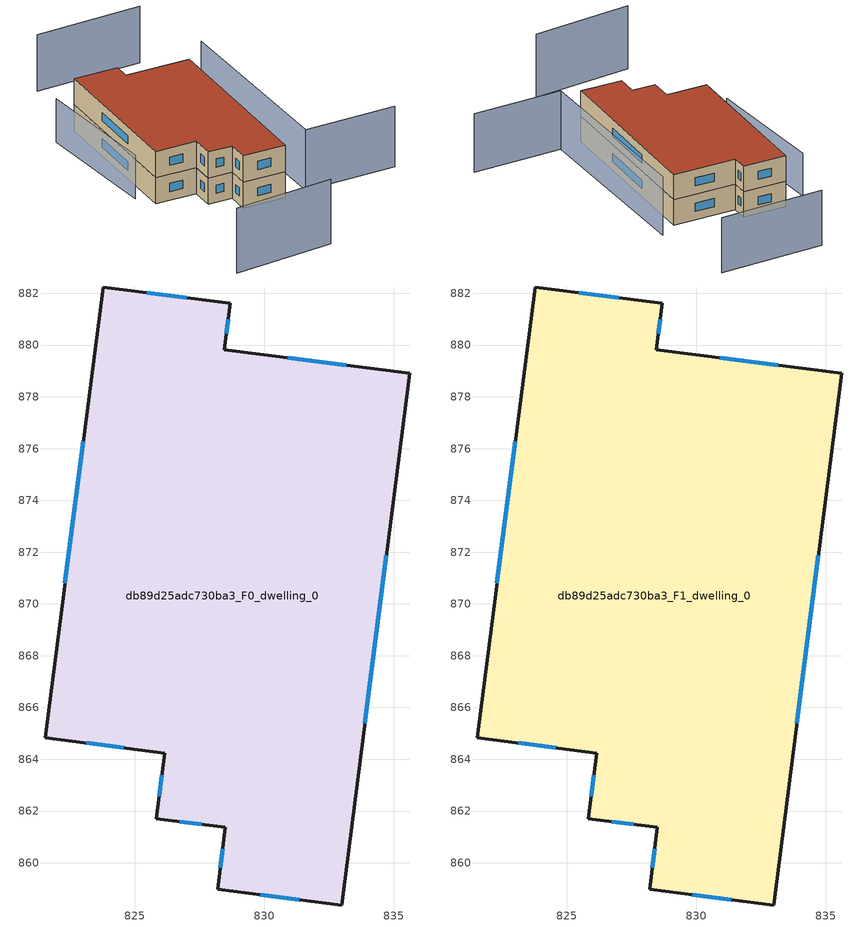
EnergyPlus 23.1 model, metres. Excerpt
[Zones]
db89d25adc730ba3_F0_dwelling_0
 floor ground (EU_floor_Construction): 835.63,878.91 832.99,858.37 828.2,858.99 828.51,861.37 825.83,861.71 826.15,864.24 821.54,864.83 823.78,882.24 828.69,881.61 828.46,879.83 z0
 wall outside (EU_wall_Construction): 821.54,864.83 826.15,864.24 825.83,861.71 828.51,861.37 828.2,858.99 832.99,858.37 835.63,878.91 828.46,879.83 828.69,881.61 823.78,882.24 821.54,864.83 z0:3
 window (EU_Window_Construction): 823.12,864.63 824.57,864.44 / 823.01,876.28 822.31,870.79 / 827.01,881.83 825.46,882.03 / 828.54,880.44 828.61,881 / 833.18,879.22 830.91,879.51 / 833.9,865.4 834.73,871.88 / 829.84,858.77 831.35,858.58 / 828.4,860.55 828.31,859.8 / 826.75,861.59 827.59,861.48 / 826.04,863.37 825.94,862.58 z1.03:1.97
db89d25adc730ba3_F1_dwelling_0
 floor to db89d25adc730ba3_F0_dwelling_0 (EU_floor_Construction): 835.63,878.91 832.99,858.37 828.2,858.99 828.51,861.37 825.83,861.71 826.15,864.24 821.54,864.83 823.78,882.24 828.69,881.61 828.46,879.83 z3
 wall outside (EU_wall_Construction): 821.54,864.83 826.15,864.24 825.83,861.71 828.51,861.37 828.2,858.99 832.99,858.37 835.63,878.91 828.46,879.83 828.69,881.61 823.78,882.24 821.54,864.83 z3:6
 window (EU_Window_Construction): 823.12,864.63 824.57,864.44 / 823.01,876.28 822.31,870.79 / 827.01,881.83 825.46,882.03 / 828.54,880.44 828.61,881 / 833.18,879.22 830.91,879.51 / 833.9,865.4 834.73,871.88 / 829.84,858.77 831.35,858.58 / 828.4,860.55 828.31,859.8 / 826.75,861.59 827.59,861.48 / 826.04,863.37 825.94,862.58 z4.03:4.97
 roof outside (EU_roof_Construction): 832.99,858.37 835.63,878.91 828.46,879.83 828.69,881.61 823.78,882.24 821.54,864.83 826.15,864.24 825.83,861.71 828.51,861.37 828.2,858.99 z6
shading: 819.75,848.12 831.07,847.72 z0:7.4; 845.82,857.43 835.61,858.49 / 835.61,858.49 837.83,879.98 z0:6.9; 820.95,881.34 820.48,866.95 z0:5; 837.58,890.29 825.62,891.31 z0:6.5
[Building]
EU S2 Campaign: North Axis=0; Terrain=City; Solar Distribution=FullExterior
[Site:Location]
Cape.Town.Intl.AP: Latitude=-33.965; Longitude=18.602; Time Zone=2; Elevation=46
[SizingPeriod:WeatherFileDays]
AnnualSizingPeriod: Begin Month=1; Begin Day of Month=1; End Month=12; End Day of Month=31; Day of Week for Start Day=Monday; Use Weather File Daylight Saving Period=No; Use Weather File Rain and Snow Indicators=No
[MATERIAL]
EU_InternalMass_Material: Roughness=MediumRough; Thickness=0.1; Conductivity=1; Density=1800; Specific Heat=900; Thermal Absorptance=0.9; Solar Absorptance=0.7; Visible Absorptance=0.7
[MATERIAL:NOMASS] Roughness=MediumRough; Thermal Absorptance=0.9; Solar Absorptance=0.7; Visible Absorptance=0.7
Name | Thermal Resistance
EU_wall_NoMass | 0.493876
EU_roof_NoMass | 0.449382
EU_floor_NoMass | 1.25
[WINDOWMATERIAL:SIMPLEGLAZINGSYSTEM]
EU_Window_SimpleGlazing: UFactor=4.4; Solar Heat Gain Coefficient=0.85; Visible Transmittance=0.85
[CONSTRUCTION]
EU_wall_Construction: EU_wall_NoMass
EU_roof_Construction: EU_roof_NoMass
EU_floor_Construction: EU_floor_NoMass
EU_Window_Construction: EU_Window_SimpleGlazing
EU_InternalMass_Construction: EU_InternalMass_Material
[ZONE] Type=1; Multiplier=1; Ceiling Height=autocalculate; Floor Area=autocalculate; Part of Total Floor Area=Yes
Name | Volume
db89d25adc730ba3_F0_dwelling_0 | 694.887
db89d25adc730ba3_F1_dwelling_0 | 694.885
[INTERNALMASS] Construction=EU_InternalMass_Construction; Surface Area=231.629
Name | Zone or ZoneList
db89d25adc730ba3_F0_dwelling_0_EU_InternalMass | db89d25adc730ba3_F0_dwelling_0
db89d25adc730ba3_F1_dwelling_0_EU_InternalMass | db89d25adc730ba3_F1_dwelling_0
[OTHEREQUIPMENT] Fuel Type=Electricity; Design Level Calculation Method=Watts/Area; Power per Zone Floor Area=1; Fraction Latent=0; Fraction Radiant=0; Fraction Lost=0; Carbon Dioxide Generation Rate=0; EndUse Subcategory=EU_Step8_InternalGains
Name | Zone or ZoneList or Space or SpaceList | Schedule
EU_Step8_InternalGain_db89d25adc730ba3_F0_dwelling_0_f000 | db89d25adc730ba3_F0_dwelling_0 | EU_Step8_GainSchedule_db89d25adc730ba3_F0_dwelling_0_f000
EU_Step8_InternalGain_db89d25adc730ba3_F1_dwelling_0_f000 | db89d25adc730ba3_F1_dwelling_0 | EU_Step8_GainSchedule_db89d25adc730ba3_F1_dwelling_0_f000
[ZONEVENTILATION:DESIGNFLOWRATE] Schedule=EU_AlwaysOn; Design Flow Rate Calculation Method=AirChanges/Hour; Air Changes per Hour=0.64; Ventilation Type=Natural; Fan Pressure Rise=0; Fan Total Efficiency=1; Constant Term Coefficient=1; Temperature Term Coefficient=0; Velocity Term Coefficient=0; Velocity Squared Term Coefficient=0; Minimum Indoor Temperature=-100; Maximum Indoor Temperature=100; Delta Temperature=-100; Minimum Outdoor Temperature=-100; Maximum Outdoor Temperature=100; Maximum Wind Speed=40
Name | Zone or ZoneList or Space or SpaceList
EU_ConstantAir_db89d25adc730ba3_F0_dwelling_0 | db89d25adc730ba3_F0_dwelling_0
EU_ConstantAir_db89d25adc730ba3_F1_dwelling_0 | db89d25adc730ba3_F1_dwelling_0
[HVACTEMPLATE:THERMOSTAT] Constant Heating Setpoint=20; Constant Cooling Setpoint=50
EU_HeatOnly_db89d25adc730ba3_F0_dwelling_0; EU_HeatOnly_db89d25adc730ba3_F1_dwelling_0
[HVACTEMPLATE:ZONE:IDEALLOADSAIRSYSTEM] System Availability Schedule=EU_AlwaysOn; Maximum Heating Supply Air Temperature=50; Minimum Cooling Supply Air Temperature=13; Maximum Heating Supply Air Humidity Ratio=0.0156; Minimum Cooling Supply Air Humidity Ratio=0.0077; Heating Limit=NoLimit; Cooling Limit=NoLimit; Heating Availability Schedule=EU_AlwaysOn; Cooling Availability Schedule=EU_CoolingOff; Dehumidification Control Type=ConstantSensibleHeatRatio; Cooling Sensible Heat Ratio=0.7; Dehumidification Setpoint=60; Humidification Control Type=None; Humidification Setpoint=30; Outdoor Air Method=None; Outdoor Air Flow Rate per Person=0.00944; Outdoor Air Flow Rate per Zone Floor Area=0; Outdoor Air Flow Rate per Zone=0; Demand Controlled Ventilation Type=None; Outdoor Air Economizer Type=NoEconomizer; Heat Recovery Type=None; Sensible Heat Recovery Effectiveness=0.7; Latent Heat Recovery Effectiveness=0.65
Name | Template Thermostat
db89d25adc730ba3_F0_dwelling_0 | EU_HeatOnly_db89d25adc730ba3_F0_dwelling_0
db89d25adc730ba3_F1_dwelling_0 | EU_HeatOnly_db89d25adc730ba3_F1_dwelling_0
[SIZING:ZONE] Zone Cooling Design Supply Air Temperature Input Method=SupplyAirTemperature; Zone Cooling Design Supply Air Temperature=13; Zone Heating Design Supply Air Temperature Input Method=SupplyAirTemperature; Zone Heating Design Supply Air Temperature=50; Zone Cooling Design Supply Air Humidity Ratio=0.008; Zone Heating Design Supply Air Humidity Ratio=0.008; Cooling Design Air Flow Method=DesignDay; Cooling Design Air Flow Rate=0; Cooling Minimum Air Flow per Zone Floor Area=0.000762; Cooling Minimum Air Flow=0; Cooling Minimum Air Flow Fraction=0.2; Heating Design Air Flow Method=DesignDay; Heating Design Air Flow Rate=0; Heating Maximum Air Flow per Zone Floor Area=0.002032; Heating Maximum Air Flow=0.141576; Heating Maximum Air Flow Fraction=0.3; Account for Dedicated Outdoor Air System=No; Dedicated Outdoor Air System Control Strategy=NeutralSupplyAir; Dedicated Outdoor Air Low Setpoint Temperature for Design=autosize; Dedicated Outdoor Air High Setpoint Temperature for Design=autosize; Zone Load Sizing Method=Sensible Load Only No Latent Load; Zone Latent Cooling Design Supply Air Humidity Ratio Input Method=HumidityRatioDifference; Zone Cooling Design Supply Air Humidity Ratio Difference=0.005; Zone Latent Heating Design Supply Air Humidity Ratio Input Method=HumidityRatioDifference; Zone Humidification Design Supply Air Humidity Ratio Difference=0.005
db89d25adc730ba3_F0_dwelling_0; db89d25adc730ba3_F1_dwelling_0
[SCHEDULE:CONSTANT]
Name | Hourly Value
EU_AlwaysOn | 1
EU_CoolingOff | 0
[SCHEDULE:FILE] Column Number=1; Rows to Skip at Top=0; Number of Hours of Data=8760; Column Separator=Comma; Interpolate to Timestep=No; Minutes per Item=60; Adjust Schedule for Daylight Savings=Yes
Name | File
EU_Step8_GainSchedule_db89d25adc730ba3_F0_dwelling_0_f000 | ../../schedules/db89d25adc730ba3/db89d25adc730ba3_F0_dwelling_0_f000_gain.csv
EU_Step8_GainSchedule_db89d25adc730ba3_F1_dwelling_0_f000 | ../../schedules/db89d25adc730ba3/db89d25adc730ba3_F1_dwelling_0_f000_gain.csv
